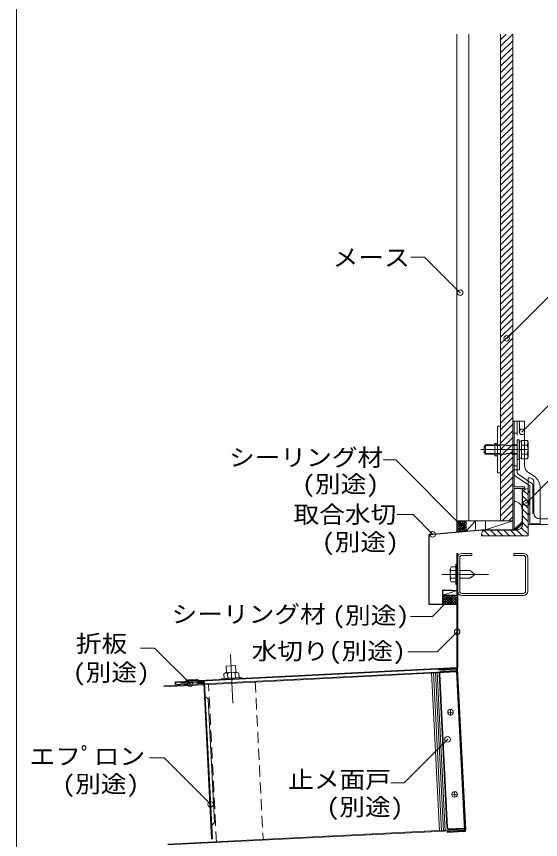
# Model space of a CAD drawing. Units: millimetres on the paper, enlarged 4 times, with parts at other scales. Extents: x -765 to 775, y -516 to 524.
# Drawn here: x -765 to -540.7, y -337.7 to 14.4 of the extents above; entities that cross this region are included whole.
import ezdxf
from ezdxf.enums import TextEntityAlignment as Align

# ---------------------------------------------------------------- set-up
doc = ezdxf.new("R2010")
doc.units = ezdxf.units.MM
doc.header["$LTSCALE"] = 4
doc.header["$PDMODE"] = 32
doc.header["$PDSIZE"] = 2.4
for name, pattern in [('CHAIN1', [8, 5, -1, 1, -1]), ('CHAIN2', [12, 9, -1, 1, -1]), ('DASHED1', [1.8, 1.2, -0.6]), ('DASHED3', [4, 3, -1])]:
    doc.linetypes.add(name, pattern=pattern)
for name, color, linetype, lineweight in [('0-0_メース', 2, 'Continuous', 18), ('0-2_金物', 2, 'Continuous', 18), ('0-3_鋼材', 3, 'Continuous', 18), ('0-4_その他資材', 7, 'Continuous', 18), ('0-5_建具', 7, 'Continuous', 18), ('0-9_部材名・寸法', 7, 'Continuous', 18), ('0-A_枠線', 7, 'Continuous', 18)]:
    doc.layers.add(name, color=color, linetype=linetype, lineweight=lineweight)
doc.styles.add('ＭＳ ゴシック', font='')
doc.styles.get('ＭＳ ゴシック').set_extended_font_data('MS Gothic')

msp = doc.modelspace()

# ---------------------------------------------------------------- linework, layer by layer
at = {"layer": '0-0_メース'}
for p, q in [((-571.346, -201.371), (-571.346, 6.754)), ((-557.746, -201.371), (-557.746, 6.754)), ((-552.546, -201.371), (-552.546, 6.754))]:
    msp.add_line(p, q, dxfattribs=at)
msp.add_lwpolyline([(-552.546, -201.371), (-576.546, -201.371), (-576.546, 6.754)], dxfattribs=at)
at = {"layer": '0-2_金物'}
for p, q in [((-559.026, -180.931), (-559.026, -160.931)), ((-557.746, -160.931), (-559.026, -160.931)), ((-557.746, -180.931), (-557.746, -160.931)), ((-552.546, -205.131), (-552.546, -158.731)), ((-549.746, -158.731), (-552.546, -158.731)), ((-551.906, -181.289), (-551.906, -158.731)), ((-547.506, -158.731), (-551.906, -158.731)), ((-547.506, -177.864), (-547.506, -158.731)), ((-564.823, -169.531), (-564.223, -168.931)), ((-564.223, -168.931), (-564.223, -172.93)), ((-564.223, -168.931), (-560.226, -168.931)), ((-560.226, -173.531), (-560.226, -168.331)), ((-559.026, -168.331), (-560.226, -168.331)), ((-546.386, -167.005), (-547.506, -167.005)), ((-546.356, -168.968), (-547.506, -168.968)), ((-546.026, -167.631), (-546.386, -167.005)), ((-546.356, -168.968), (-546.026, -167.631)), ((-546.026, -167.631), (-546.026, -174.23)), ((-564.823, -169.531), (-564.823, -172.33)), ((-564.823, -172.33), (-564.223, -172.93)), ((-560.226, -169.211), (-564.503, -169.211)), ((-560.226, -172.65), (-564.503, -172.65)), ((-564.223, -172.93), (-560.226, -172.93)), ((-559.026, -173.531), (-560.226, -173.531)), ((-546.356, -172.894), (-547.506, -172.894)), ((-546.386, -174.856), (-547.506, -174.856)), ((-546.026, -174.23), (-546.386, -174.857)), ((-546.356, -172.893), (-546.026, -174.23)), ((-551.906, -186.891), (-551.906, -179.531)), ((-557.746, -180.931), (-559.026, -180.931)), ((-551.371, -182.287), (-545.186, -186.411)), ((-543.457, -182.275), (-546.081, -180.526)), ((-545.186, -202.731), (-545.186, -186.411)), ((-551.906, -205.131), (-551.906, -187.531)), ((-547.346, -187.531), (-551.906, -187.531)), ((-545.986, -189.531), (-545.986, -197.931)), ((-540.786, -187.267), (-540.786, -202.731)), ((-548.546, -196.491), (-548.546, -201.771)), ((-551.906, -205.131), (-548.546, -201.771)), ((-540.786, -202.731), (-545.186, -202.731)), ((-551.906, -205.131), (-552.546, -205.131))]:
    msp.add_line(p, q, dxfattribs=at)
at = {"layer": '0-2_金物', "linetype": 'DASHED3'}
for p, q in [((-551.906, -177.931), (-551.906, -158.731)), ((-550.626, -180.818), (-550.626, -158.731)), ((-549.746, -179.531), (-549.746, -158.731)), ((-551.906, -163.931), (-552.546, -163.931)), ((-550.626, -163.931), (-551.906, -163.931)), ((-549.826, -166.731), (-550.626, -166.731)), ((-550.626, -166.731), (-550.626, -175.13)), ((-549.826, -166.731), (-549.826, -175.13)), ((-548.826, -167.251), (-549.826, -167.251)), ((-548.826, -167.005), (-548.826, -174.856)), ((-547.506, -167.005), (-548.826, -167.005)), ((-548.826, -167.251), (-548.826, -174.61)), ((-547.506, -168.968), (-548.826, -168.968)), ((-548.826, -170.851), (-549.826, -170.851)), ((-548.826, -171.011), (-549.826, -171.011)), ((-549.826, -175.13), (-550.626, -175.13)), ((-548.826, -174.61), (-549.826, -174.61)), ((-547.506, -172.894), (-548.826, -172.894)), ((-547.506, -174.856), (-548.826, -174.856)), ((-551.906, -177.931), (-552.546, -177.931)), ((-549.746, -179.531), (-552.546, -179.531)), ((-551.906, -179.531), (-551.906, -177.931)), ((-550.626, -177.931), (-551.906, -177.931)), ((-544.44, -185.37), (-550.269, -181.483)), ((-543.906, -186.368), (-543.906, -202.731))]:
    msp.add_line(p, q, dxfattribs=at)
at = {"layer": '0-2_金物', "linetype": 'DASHED1'}
for p, q in [((-560.226, -168.931), (-550.626, -168.931)), ((-550.626, -169.211), (-560.226, -169.211)), ((-550.626, -172.65), (-560.226, -172.65)), ((-560.226, -172.93), (-550.626, -172.93))]:
    msp.add_line(p, q, dxfattribs=at)
at = {"layer": '0-2_金物', "linetype": 'CHAIN1'}
msp.add_line((-566.222, -170.931), (-544.122, -170.931), dxfattribs=at)
at = {"layer": '0-2_金物', "color": 7}
for p, q in [((-548.386, -202.477), (-548.419, -202.511)), ((-552.546, -205.131), (-552.546, -205.211))]:
    msp.add_line(p, q, dxfattribs=at)
at = {"layer": '0-2_金物'}
msp.add_lwpolyline([(-547.346, -187.531), (-547.346, -186.891), (-552.546, -186.891)], dxfattribs=at)
for centre, radius, start, end in [((-552.025, -170.931), 5.999, 340.90288, 19.09647), ((-544.306, -177.864), 3.2, 180, 236.30992), ((-550.706, -181.289), 1.2, 180, 236.30992), ((-546.786, -187.267), 6, 0, 56.30843), ((-545.186, -189.531), 0.8, 90, 180), ((-551.906, -196.491), 3.36, 0, 90), ((-545.186, -197.931), 0.8, 180, 270)]:
    msp.add_arc(centre, radius, start, end, dxfattribs=at)
at = {"layer": '0-2_金物', "linetype": 'DASHED3'}
for centre, radius, start, end in [((-549.826, -180.818), 0.8, 180, 236.30992), ((-545.106, -186.368), 1.2, 0, 56.30961)]:
    msp.add_arc(centre, radius, start, end, dxfattribs=at)
at = {"layer": '0-3_鋼材'}
for p, q in [((-545.986, -182.971), (-545.986, -202.768)), ((-545.386, -182.971), (-545.986, -182.971)), ((-543.586, -197.971), (-543.586, -184.771)), ((-548.386, -202.771), (-548.386, -189.571)), ((-546.586, -187.771), (-545.986, -187.771)), ((-545.986, -207.771), (-545.986, -187.771)), ((-540.986, -200.571), (-527.786, -200.571)), ((-565.986, -207.171), (-565.986, -207.771)), ((-550.986, -205.371), (-564.186, -205.371)), ((-545.986, -207.771), (-565.986, -207.771))]:
    msp.add_line(p, q, dxfattribs=at)
at = {"layer": '0-3_鋼材', "color": 7}
for p, q in [((-547.941, -188.386), (-545.986, -190.342)), ((-548.386, -190.77), (-545.986, -193.17)), ((-548.386, -193.598), (-545.986, -195.998)), ((-548.386, -196.427), (-545.986, -198.827)), ((-548.386, -199.255), (-545.986, -201.655)), ((-548.386, -202.084), (-545.986, -204.484)), ((-565.985, -207.112), (-565.326, -207.771)), ((-564.792, -205.476), (-562.497, -207.771)), ((-562.069, -205.371), (-559.669, -207.771)), ((-559.241, -205.371), (-556.841, -207.771)), ((-556.412, -205.371), (-554.012, -207.771)), ((-553.584, -205.371), (-551.184, -207.771)), ((-550.765, -205.362), (-548.355, -207.771)), ((-548.932, -204.366), (-545.986, -207.312))]:
    msp.add_line(p, q, dxfattribs=at)
at = {"layer": '0-3_鋼材'}
msp.add_lwpolyline([(-525.986, -202.371), (-525.986, -202.971), (-545.986, -202.971)], dxfattribs=at)
for centre, radius, start, end in [((-545.386, -184.771), 1.8, 0, 90), ((-546.586, -189.571), 1.8, 90, 180), ((-540.986, -197.971), 2.6, 180, 270), ((-550.986, -202.771), 2.6, 270, 0), ((-564.186, -207.171), 1.8, 90, 180)]:
    msp.add_arc(centre, radius, start, end, dxfattribs=at)
at = {"layer": '0-4_その他資材'}
for p, q in [((-557.746, 1.591), (-552.546, 6.791)), ((-557.746, 4.419), (-555.411, 6.754)), ((-557.746, 6.754), (-557.746, -201.371)), ((-557.746, -1.237), (-552.546, 3.963)), ((-552.546, -201.371), (-552.546, 6.754)), ((-557.746, -4.066), (-552.546, 1.134)), ((-557.746, -6.895), (-552.546, -1.694)), ((-557.746, -9.723), (-552.546, -4.523)), ((-557.746, -12.551), (-552.546, -7.351)), ((-557.746, -15.38), (-552.546, -10.18)), ((-557.746, -18.209), (-552.546, -13.008)), ((-557.746, -21.037), (-552.546, -15.837)), ((-557.746, -23.866), (-552.546, -18.665)), ((-557.746, -26.694), (-552.546, -21.494)), ((-557.746, -29.523), (-552.546, -24.322)), ((-557.746, -32.351), (-552.546, -27.151)), ((-557.746, -35.18), (-552.546, -29.979)), ((-557.746, -38.008), (-552.546, -32.808)), ((-557.746, -40.837), (-552.546, -35.636)), ((-557.746, -43.666), (-552.546, -38.465)), ((-557.746, -46.494), (-552.546, -41.294)), ((-557.746, -49.322), (-552.546, -44.122)), ((-557.746, -52.151), (-552.546, -46.95)), ((-557.746, -54.979), (-552.546, -49.779)), ((-557.746, -57.808), (-552.546, -52.607)), ((-557.746, -60.636), (-552.546, -55.436)), ((-557.746, -63.465), (-552.546, -58.264)), ((-557.746, -66.293), (-552.546, -61.093)), ((-557.746, -69.121), (-552.546, -63.921)), ((-557.746, -71.95), (-552.546, -66.749)), ((-557.746, -74.778), (-552.546, -69.578)), ((-557.746, -77.607), (-552.546, -72.406)), ((-557.746, -80.435), (-552.546, -75.235)), ((-557.746, -83.264), (-552.546, -78.063)), ((-557.746, -86.092), (-552.546, -80.892)), ((-557.746, -88.92), (-552.546, -83.72)), ((-557.746, -91.749), (-552.546, -86.548)), ((-557.746, -94.577), (-552.546, -89.377)), ((-557.746, -97.406), (-552.546, -92.205)), ((-557.746, -100.234), (-552.546, -95.034)), ((-557.746, -103.063), (-552.546, -97.862)), ((-557.746, -105.891), (-552.546, -100.691)), ((-557.746, -108.719), (-552.546, -103.519)), ((-557.746, -111.548), (-552.546, -106.347)), ((-557.746, -114.376), (-552.546, -109.176)), ((-557.746, -117.205), (-552.546, -112.004)), ((-557.746, -120.033), (-552.546, -114.833)), ((-557.746, -122.862), (-552.546, -117.661)), ((-557.746, -125.69), (-552.546, -120.49)), ((-557.746, -128.518), (-552.546, -123.318)), ((-557.746, -131.347), (-552.546, -126.146)), ((-557.746, -134.175), (-552.546, -128.975)), ((-557.746, -137.004), (-552.546, -131.803)), ((-557.746, -139.832), (-552.546, -134.632)), ((-557.746, -142.661), (-552.546, -137.46)), ((-557.746, -145.489), (-552.546, -140.289)), ((-557.746, -148.317), (-552.546, -143.117)), ((-557.746, -151.146), (-552.546, -145.945)), ((-557.746, -153.974), (-552.546, -148.774)), ((-557.746, -156.803), (-552.546, -151.602)), ((-557.746, -159.631), (-552.546, -154.431)), ((-557.746, -162.46), (-552.546, -157.259)), ((-557.746, -165.288), (-552.546, -160.088)), ((-557.746, -168.116), (-552.546, -162.916)), ((-557.746, -170.944), (-552.546, -165.744)), ((-557.746, -173.773), (-552.546, -168.573)), ((-557.746, -176.601), (-552.546, -171.401)), ((-557.746, -179.43), (-552.546, -174.23)), ((-557.746, -182.258), (-552.546, -177.058)), ((-557.746, -185.087), (-552.546, -179.886)), ((-557.746, -187.915), (-552.546, -182.715)), ((-557.746, -190.744), (-552.546, -185.543)), ((-557.746, -193.572), (-552.546, -188.372)), ((-548.546, -202.411), (-548.546, -187.771)), ((-548.386, -187.771), (-548.546, -187.771)), ((-548.386, -202.477), (-548.386, -187.771)), ((-557.746, -196.401), (-552.546, -191.2)), ((-557.746, -199.229), (-552.546, -194.029)), ((-557.06, -201.371), (-552.546, -196.857)), ((-554.231, -201.371), (-552.546, -199.685)), ((-576.546, -201.371), (-576.546, -206.147)), ((-576.546, -201.371), (-572.546, -201.371)), ((-572.546, -201.371), (-572.546, -205.793)), ((-568.546, -201.371), (-572.546, -205.793)), ((-572.546, -201.371), (-568.546, -201.371)), ((-568.546, -201.371), (-568.546, -205.438)), ((-564.186, -205.211), (-564.186, -201.371)), ((-552.546, -201.371), (-564.186, -205.211)), ((-564.186, -201.371), (-552.546, -201.371)), ((-557.746, -201.371), (-552.546, -201.371)), ((-552.546, -201.371), (-552.546, -205.211)), ((-548.546, -202.411), (-551.346, -205.211)), ((-548.419, -202.511), (-551.279, -205.371)), ((-565.986, -205.211), (-588.546, -207.211)), ((-588.546, -237.211), (-588.546, -207.211)), ((-565.972, -205.37), (-588.386, -207.357)), ((-588.386, -237.051), (-588.386, -207.357)), ((-576.546, -206.147), (-572.546, -205.793)), ((-551.346, -205.211), (-565.986, -205.211)), ((-551.279, -205.371), (-565.986, -205.371)), ((-552.546, -205.211), (-564.186, -205.211)), ((-564.186, -205.211), (-552.546, -205.211)), ((-582.706, -237.051), (-582.706, -231.051)), ((-578.546, -231.051), (-582.706, -231.051)), ((-582.546, -237.211), (-582.546, -231.211)), ((-578.546, -231.211), (-582.546, -231.211)), ((-582.546, -231.211), (-576.549, -231.211)), ((-582.546, -231.211), (-582.546, -233.211)), ((-576.549, -231.211), (-582.546, -233.211)), ((-578.546, -231.211), (-578.546, -231.051)), ((-576.549, -231.211), (-576.549, -233.211)), ((-582.546, -233.211), (-576.55, -233.211)), ((-582.546, -233.211), (-582.546, -237.211)), ((-576.55, -233.211), (-576.55, -237.211)), ((-582.546, -237.211), (-588.546, -237.211)), ((-582.706, -237.051), (-588.386, -237.051)), ((-582.546, -237.211), (-576.55, -237.211))]:
    msp.add_line(p, q, dxfattribs=at)
at = {"layer": '0-4_その他資材', "color": 4, "lineweight": 9}
for p, q in [((-576.546, -204.586), (-573.331, -201.371)), ((-576.546, -203.454), (-574.462, -201.371)), ((-576.546, -202.323), (-575.594, -201.371)), ((-576.546, -205.717), (-572.546, -201.717)), ((-576.546, -201.837), (-572.587, -205.796)), ((-576.546, -202.969), (-573.626, -205.888)), ((-576.546, -204.1), (-574.665, -205.98)), ((-575.881, -201.371), (-572.546, -204.706)), ((-575.776, -206.079), (-572.546, -202.848)), ((-574.749, -201.371), (-572.546, -203.575)), ((-574.535, -205.969), (-572.546, -203.98)), ((-573.618, -201.371), (-572.546, -202.443)), ((-576.546, -205.232), (-575.705, -206.073)), ((-573.293, -205.859), (-572.546, -205.111)), ((-582.546, -236.607), (-579.149, -233.211)), ((-582.546, -235.476), (-580.281, -233.211)), ((-582.546, -234.344), (-581.412, -233.211)), ((-582.546, -233.213), (-582.544, -233.211)), ((-582.546, -234.304), (-579.639, -237.211)), ((-582.546, -235.435), (-580.77, -237.211)), ((-582.507, -233.211), (-578.507, -237.211)), ((-582.018, -237.211), (-578.018, -233.211)), ((-581.376, -233.211), (-577.376, -237.211)), ((-580.887, -237.211), (-576.887, -233.211)), ((-580.245, -233.211), (-576.55, -236.905)), ((-579.755, -237.211), (-576.55, -234.005)), ((-579.113, -233.211), (-576.55, -235.774)), ((-578.624, -237.211), (-576.55, -235.137)), ((-577.982, -233.211), (-576.55, -234.643)), ((-576.851, -233.211), (-576.55, -233.512)), ((-582.546, -236.567), (-581.901, -237.211)), ((-577.493, -237.211), (-576.55, -236.269))]:
    msp.add_line(p, q, dxfattribs=at)
at = {"layer": '0-5_建具'}
for p, q in [((-576.546, -215.308), (-576.556, -264.169)), ((-576.546, -215.308), (-576.146, -215.308)), ((-576.146, -217.148), (-576.146, -231.468)), ((-575.226, -231.508), (-575.226, -217.148)), ((-574.306, -215.308), (-570.146, -215.308)), ((-574.306, -216.228), (-570.146, -216.228)), ((-570.146, -215.308), (-570.146, -216.228)), ((-552.146, -215.308), (-552.146, -216.228)), ((-547.986, -215.308), (-552.146, -215.308)), ((-547.986, -216.228), (-552.146, -216.228)), ((-547.066, -231.508), (-547.066, -217.148)), ((-546.146, -231.468), (-546.146, -217.148)), ((-578.886, -221.107), (-579.348, -221.907)), ((-576.948, -221.107), (-578.886, -221.107)), ((-576.948, -219.907), (-576.548, -219.907)), ((-576.948, -228.707), (-576.948, -219.907)), ((-579.348, -221.907), (-579.348, -226.707)), ((-578.886, -222.707), (-579.348, -221.907)), ((-579.348, -223.507), (-578.886, -222.707)), ((-578.886, -225.907), (-579.348, -225.107)), ((-579.247, -224.308), (-570.074, -224.308)), ((-578.886, -222.707), (-576.948, -222.707)), ((-570.868, -222.707), (-574.868, -222.707)), ((-568.868, -224.308), (-570.868, -222.707)), ((-570.868, -225.907), (-568.868, -224.308)), ((-578.886, -225.907), (-579.348, -226.707)), ((-579.348, -226.707), (-578.886, -227.507)), ((-576.948, -225.907), (-578.886, -225.907)), ((-578.886, -227.507), (-576.948, -227.507)), ((-576.548, -228.707), (-576.948, -228.707)), ((-574.868, -225.907), (-570.868, -225.907)), ((-574.306, -232.428), (-547.986, -232.428)), ((-574.306, -233.308), (-547.986, -233.308)), ((-675.183, -263.518), (-671.188, -263.318)), ((-675.042, -266.315), (-675.183, -263.518)), ((-671.188, -263.318), (-671.047, -266.114)), ((-701.894, -272.344), (-576.62, -266.048)), ((-701.868, -272.021), (-576.636, -265.727)), ((-686.684, -270.025), (-576.146, -264.469)), ((-676.218, -266.837), (-675.442, -266.335)), ((-676.12, -268.772), (-676.218, -266.837)), ((-673.844, -266.255), (-674.619, -266.756)), ((-674.522, -268.692), (-674.619, -266.756)), ((-671.423, -266.596), (-671.326, -268.531)), ((-670.648, -266.094), (-669.826, -266.515)), ((-669.826, -266.515), (-669.728, -268.451)), ((-587.289, -266.263), (-583.868, -334.226)), ((-586.49, -266.222), (-583.069, -334.185)), ((-585.691, -266.182), (-582.27, -334.145)), ((-584.892, -266.142), (-581.471, -334.105)), ((-584.502, -266.123), (-576.102, -265.7)), ((-576.159, -264.581), (-584.149, -264.983)), ((-580.75, -332.499), (-584.052, -266.901)), ((-580.431, -332.483), (-583.733, -266.885)), ((-573.216, -333.69), (-576.636, -265.727)), ((-576.462, -264.917), (-573.003, -333.64)), ((-576.159, -264.581), (-572.683, -333.646)), ((-697.103, -270.34), (-692.805, -270.078)), ((-697.015, -271.777), (-697.103, -270.34)), ((-696.764, -270.64), (-692.71, -270.393)), ((-696.715, -271.438), (-696.764, -270.64)), ((-694.829, -270.522), (-694.813, -270.841)), ((-694.813, -270.841), (-692.74, -270.738)), ((-692.805, -270.078), (-691.644, -269.406)), ((-692.74, -270.738), (-691.571, -270.079)), ((-692.71, -270.393), (-691.549, -269.721)), ((-691.312, -270.508), (-692.473, -271.18)), ((-691.217, -270.822), (-692.378, -271.494)), ((-691.663, -269.763), (-688.067, -269.584)), ((-691.571, -270.079), (-688.127, -269.908)), ((-691.549, -269.721), (-687.918, -269.499)), ((-688.058, -270.309), (-691.312, -270.508)), ((-688.114, -270.633), (-691.217, -270.822)), ((-688.127, -269.908), (-686.898, -270.447)), ((-686.88, -271.159), (-688.114, -270.633)), ((-688.067, -269.584), (-686.839, -270.124)), ((-686.824, -270.835), (-688.058, -270.309)), ((-687.918, -269.499), (-686.684, -270.025)), ((-685.225, -270.364), (-686.898, -270.447)), ((-685.038, -271.046), (-686.88, -271.159)), ((-685.241, -270.044), (-686.839, -270.124)), ((-685.057, -270.727), (-686.824, -270.835)), ((-685.038, -271.046), (-685.057, -270.727)), ((-684.805, -270.743), (-681.481, -337.461)), ((-684.486, -270.727), (-681.161, -337.445)), ((-668.53, -268.391), (-677.318, -268.832)), ((-677.318, -268.832), (-677.299, -269.232)), ((-668.53, -268.391), (-668.51, -268.79)), ((-692.378, -271.494), (-697.015, -271.777)), ((-692.473, -271.18), (-696.715, -271.438)), ((-684.196, -276.552), (-682.937, -277.69)), ((-682.937, -277.69), (-680.31, -330.425)), ((-580.248, -283.33), (-577.889, -283.212)), ((-579.269, -282.368), (-579.156, -284.608)), ((-578.597, -318.492), (-576.23, -318.373)), ((-577.506, -317.378), (-577.393, -319.622)), ((-680.31, -330.425), (-681.448, -331.683)), ((-700.285, -339.756), (-573.232, -333.371)), ((-700.269, -340.076), (-573.216, -333.69)), ((-580.654, -334.417), (-573.463, -334.055)), ((-580.654, -334.417), (-580.638, -334.736)), ((-580.638, -334.736), (-573.447, -334.374)), ((-579.717, -333.128), (-573.525, -332.816)), ((-579.701, -333.448), (-573.509, -333.136)), ((-681.481, -337.461), (-681.161, -337.445))]:
    msp.add_line(p, q, dxfattribs=at)
at = {"layer": '0-5_建具', "linetype": 'CHAIN1'}
msp.add_line((-582.961, -224.308), (-562.654, -224.308), dxfattribs=at)
at = {"layer": '0-5_建具', "linetype": 'CHAIN2'}
msp.add_line((-673.429, -258.574), (-672.381, -279.411), dxfattribs=at)
at = {"layer": '0-5_建具', "linetype": 'DASHED1'}
for p, q in [((-679.398, -339.027), (-682.811, -271.112)), ((-662.836, -270.109), (-659.423, -338.023))]:
    msp.add_line(p, q, dxfattribs=at)
at = {"layer": '0-5_建具'}
for points in [[(-576.146, -215.308), (-576.146, -231.244), (-576.146, -264.469)], [(-691.644, -269.406), (-687.862, -269.175), (-686.628, -269.701), (-576.556, -264.169)], [(-674.619, -266.756), (-675.442, -266.335), (-670.648, -266.094)], [(-670.648, -266.094), (-671.423, -266.596), (-672.246, -266.174)], [(-576.462, -264.917), (-584.133, -265.303), (-584.149, -264.983)], [(-582.99, -265.726), (-576.119, -265.38), (-582.99, -265.726)], [(-694.829, -270.522), (-692.831, -270.422), (-691.663, -269.763)]]:
    msp.add_lwpolyline(points, dxfattribs=at)
for centre in [(-579.223, -283.279), (-577.453, -318.434)]:
    msp.add_circle(centre, 1.2, dxfattribs=at)
for centre, radius, start, end in [((-574.306, -217.148), 1.84, 90, 180), ((-574.306, -217.148), 0.92, 90, 180), ((-547.986, -217.148), 1.84, 0, 90), ((-547.986, -217.148), 0.92, 0, 90), ((-574.306, -231.468), 1.84, 180, 270), ((-574.306, -231.508), 0.92, 180, 270), ((-547.986, -231.468), 1.84, 270, 0), ((-547.986, -231.508), 0.92, 270, 0), ((-582.934, -266.845), 1.12, 92.88141, 182.88141), ((-582.934, -266.845), 0.8, 92.88141, 182.88141), ((-685.205, -270.763), 0.72, 2.85262, 92.85262), ((-685.205, -270.763), 0.4, 2.85262, 92.85262), ((-579.752, -332.449), 1, 182.88141, 272.88141), ((-579.752, -332.449), 0.68, 182.88141, 272.88141), ((-573.459, -333.592), 0.778, 270.90394, 94.89491), ((-573.459, -333.592), 0.458, 270.90394, 94.89491)]:
    msp.add_arc(centre, radius, start, end, dxfattribs=at)
at = {"layer": '0-9_部材名・寸法'}
for p, q in [((-596.255, -88.584), (-590.344, -88.584)), ((-575.093, -103.797), (-590.348, -88.543)), ((-555.164, -123.34), (-523.228, -91.404)), ((-505.432, -120.168), (-548.582, -163.319)), ((-546.854, -193.799), (-500.862, -147.808)), ((-608.032, -175.337), (-602.687, -175.337)), ((-574.322, -203.702), (-602.687, -175.337)), ((-601.992, -198.742), (-595.267, -198.742)), ((-586.824, -207.185), (-595.267, -198.742)), ((-580.057, -235.396), (-586.978, -242.317)), ((-596.349, -242.317), (-586.978, -242.317)), ((-576.372, -248.861), (-584.982, -257.471)), ((-711.871, -255.873), (-705.874, -255.873)), ((-690.725, -271.022), (-705.874, -255.873)), ((-597.416, -257.471), (-584.982, -257.471)), ((-580.465, -294.884), (-599.001, -313.42)), ((-701.844, -302.737), (-708.104, -302.737)), ((-681.917, -322.664), (-701.844, -302.737)), ((-604.8, -313.42), (-599.001, -313.42))]:
    msp.add_line(p, q, dxfattribs=at)
for p in [(-575.093, -103.797), (-555.164, -123.34), (-548.582, -163.319), (-546.854, -193.799), (-574.322, -203.702), (-586.824, -207.185), (-580.057, -235.396), (-576.372, -248.861), (-690.725, -271.022), (-580.465, -294.884), (-681.917, -322.664)]:
    msp.add_point(p, dxfattribs=at)
at = {"layer": '0-A_枠線'}
msp.add_line((-765.031, 523.812), (-765.031, -516.188), dxfattribs=at)

# ---------------------------------------------------------------- texts
at = {"layer": '0-9_部材名・寸法', "style": 'ＭＳ ゴシック', "width": 1.1}
for s, p in [('メース', (-629.665, -94.629)), ('シーリング材', (-674.029, -180.159)), ('(別途)', (-642.739, -191.518)), ('取合水切', (-646.435, -204.532)), ('(別途)', (-634.317, -216.347)), ('シーリング材', (-698.628, -247.195)), ('(別途)', (-629.861, -247.686)), ('折板', (-739.599, -259.777)), ('水切り(別途)', (-664.352, -262.958)), ('(別途)', (-740.915, -272.12)), ('エフﾟロン', (-759.441, -307.998)), ('(別途)', (-745.416, -319.812)), ('止メ面戸', (-648.724, -317.958)), ('(別途)', (-632.331, -329.631))]:
    msp.add_text(s, height=7.331, dxfattribs=at).set_placement(p, align=Align.BOTTOM_LEFT)

doc.saveas('drawing.dxf')
